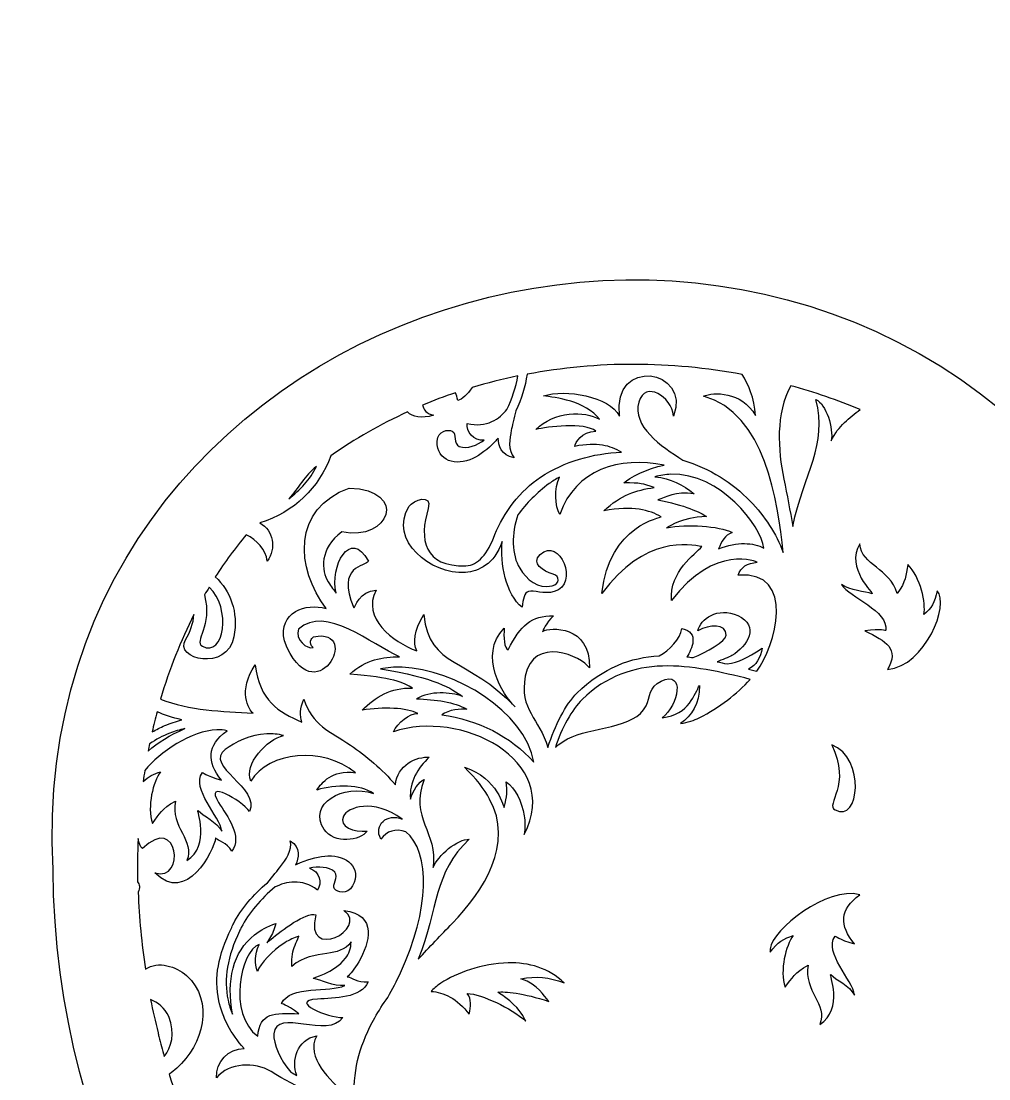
# Model space of a CAD drawing. Header units: centimetres. Extents: x -14.6 to 12.7, y -8.9 to 11.1.
# Drawn here: x -14.56 to -9.01, y 5.02 to 11.09 of the extents above; entities that cross this region are included whole.
import ezdxf

# ---------------------------------------------------------------- set-up
doc = ezdxf.new("R2010")
doc.units = ezdxf.units.CM
doc.header["$MEASUREMENT"] = 0
doc.layers.add('Layer 1', color=7, linetype='Continuous')

msp = doc.modelspace()

# ---------------------------------------------------------------- linework, layer by layer
at = {"layer": 'Layer 1', "color": 21}
for points, knots in [([(-14.37776, 6.22254), (-14.35201, 3.01449), (-11.1389, 0.79067), (-8.13463, -1.21098), (-8.13463, -1.21098), (-4.94966, 0.92796), (-2.19206, 2.846), (-1.93655, 6.20244), (-1.93655, 6.20244), (-1.68357, 9.52563), (-6.47175, 11.09048), (-8.15275, 7.93656), (-8.15275, 7.93656), (-9.94225, 10.94247), (-14.56073, 9.59876), (-14.37776, 6.22254)], [0, 0, 0, 0, 0.2, 0.2, 0.2, 0.2, 0.4, 0.4, 0.4, 0.4, 0.6, 0.6, 0.6, 0.6, 1, 1, 1, 1]), ([(-11.04191, 9.12137), (-10.83458, 9.12085), (-10.62679, 9.10112), (-10.42216, 9.06289), (-10.42216, 9.06289), (-10.3889, 9.0098), (-10.35307, 8.92806), (-10.34615, 8.82762), (-10.34615, 8.82762), (-10.42814, 8.96958), (-10.58783, 8.9622), (-10.64433, 8.93914), (-10.64433, 8.93914), (-10.29124, 8.84379), (-10.21779, 8.33179), (-10.18683, 8.04156), (-10.18683, 8.04156), (-10.22832, 8.14984), (-10.29298, 8.25046), (-10.37685, 8.33667), (-10.37685, 8.33667), (-10.47825, 8.44099), (-10.60842, 8.52434), (-10.76273, 8.57195), (-10.76273, 8.57195), (-10.88986, 8.65102), (-11.05559, 8.76697), (-11.0156, 8.90514), (-11.0156, 8.90514), (-10.97973, 9.02912), (-10.82888, 8.93961), (-10.81681, 8.8249), (-10.81681, 8.8249), (-10.71456, 9.09519), (-11.17154, 9.16722), (-11.12669, 8.8249), (-11.12669, 8.8249), (-11.18525, 8.93692), (-11.43674, 8.9811), (-11.56373, 8.9405), (-11.56373, 8.9405), (-11.49535, 8.93179), (-11.32195, 8.911), (-11.2407, 8.80586), (-11.2407, 8.80586), (-11.32826, 8.85634), (-11.5, 8.85235), (-11.60758, 8.74738), (-11.60758, 8.74738), (-11.54201, 8.76357), (-11.32694, 8.79039), (-11.26263, 8.73786), (-11.26263, 8.73786), (-11.34686, 8.73547), (-11.37959, 8.67071), (-11.38394, 8.65082), (-11.38394, 8.65082), (-11.25083, 8.67506), (-11.18169, 8.65538), (-11.115, 8.61683), (-11.115, 8.61683), (-11.27978, 8.61078), (-11.44117, 8.56572), (-11.57981, 8.47403), (-11.57981, 8.47403), (-11.69445, 8.39822), (-11.79538, 8.26808), (-11.84145, 8.14492), (-11.84145, 8.14492), (-11.88275, 8.03455), (-11.93947, 7.96736), (-12.00808, 7.9654), (-12.00808, 7.9654), (-12.25037, 7.95831), (-12.27773, 8.11722), (-12.22441, 8.29451), (-12.22441, 8.29451), (-12.1977, 8.38347), (-12.31205, 8.34148), (-12.33404, 8.30675), (-12.33404, 8.30675), (-12.45584, 8.11418), (-12.20891, 7.91148), (-12.01101, 7.92732), (-12.01101, 7.92732), (-11.93785, 7.9332), (-11.84543, 7.97195), (-11.80052, 8.10412), (-11.80052, 8.10412), (-11.81203, 7.97987), (-11.77869, 7.80087), (-11.68505, 7.72741), (-11.68505, 7.72741), (-11.68145, 7.77428), (-11.67321, 7.81104), (-11.64851, 7.81853), (-11.64851, 7.81853), (-11.62054, 7.82688), (-11.56117, 7.80033), (-11.50088, 7.81717), (-11.50088, 7.81717), (-11.35452, 7.85812), (-11.46968, 8.13825), (-11.58273, 8.02932), (-11.58273, 8.02932), (-11.63657, 7.97749), (-11.56502, 7.93552), (-11.50819, 7.9178), (-11.50819, 7.9178), (-11.4667, 7.90488), (-11.4694, 7.86109), (-11.51257, 7.85117), (-11.51257, 7.85117), (-11.59794, 7.83163), (-11.65813, 7.88487), (-11.69967, 7.9518), (-11.69967, 7.9518), (-11.74541, 8.02539), (-11.74877, 8.15374), (-11.7099, 8.25779), (-11.7099, 8.25779), (-11.66177, 8.3249), (-11.60186, 8.38369), (-11.53011, 8.43731), (-11.53011, 8.43731), (-11.51206, 8.4508), (-11.49316, 8.46293), (-11.47165, 8.47403), (-11.47165, 8.47403), (-11.50163, 8.40932), (-11.49777, 8.30765), (-11.46872, 8.26051), (-11.46872, 8.26051), (-11.38046, 8.51836), (-11.12815, 8.59455), (-10.87089, 8.54203), (-10.87089, 8.54203), (-10.96659, 8.52632), (-11.072, 8.4695), (-11.10184, 8.44139), (-11.10184, 8.44139), (-11.0031, 8.44061), (-10.9961, 8.43769), (-10.9279, 8.41419), (-10.9279, 8.41419), (-11.03127, 8.39987), (-11.12001, 8.37252), (-11.21585, 8.28091), (-11.21585, 8.28091), (-11.05097, 8.31386), (-10.95359, 8.28412), (-10.88843, 8.24692), (-10.88843, 8.24692), (-10.88048, 8.24239), (-11.18568, 8.20366), (-11.22754, 7.80629), (-11.22754, 7.80629), (-10.98544, 8.14112), (-10.72276, 8.08862), (-10.65457, 8.07556), (-10.65457, 8.07556), (-10.69124, 8.03056), (-10.84011, 7.93769), (-10.82851, 7.76549), (-10.82851, 7.76549), (-10.5821, 8.09445), (-10.33105, 7.98619), (-10.33592, 7.9858), (-10.33592, 7.9858), (-10.392, 7.98115), (-10.43207, 7.95827), (-10.44554, 7.911), (-10.44554, 7.911), (-10.10686, 7.93881), (-10.23589, 7.49674), (-10.33884, 7.36022), (-10.33884, 7.36022), (-10.33884, 7.36022), (-10.34907, 7.36294), (-10.34907, 7.36294), (-10.34907, 7.36294), (-10.34907, 7.36294), (-10.38562, 7.37246), (-10.38562, 7.37246), (-10.38562, 7.37246), (-10.34282, 7.39304), (-10.31816, 7.43961), (-10.30815, 7.49214), (-10.30815, 7.49214), (-10.40071, 7.43513), (-10.43717, 7.41152), (-10.50986, 7.40238), (-10.50986, 7.40238), (-10.52904, 7.40686), (-10.54783, 7.41061), (-10.56686, 7.41462), (-10.56686, 7.41462), (-10.54067, 7.42615), (-10.49668, 7.44105), (-10.48209, 7.44998), (-10.48209, 7.44998), (-10.3899, 7.50616), (-10.32195, 7.62141), (-10.44847, 7.67981), (-10.44847, 7.67981), (-10.56232, 7.73234), (-10.66536, 7.65923), (-10.67649, 7.59277), (-10.67649, 7.59277), (-10.61227, 7.62911), (-10.51368, 7.63556), (-10.51424, 7.56693), (-10.51424, 7.56693), (-10.51448, 7.53238), (-10.63345, 7.46856), (-10.70426, 7.4391), (-10.70426, 7.4391), (-10.71614, 7.44058), (-10.72892, 7.44196), (-10.7408, 7.44318), (-10.7408, 7.44318), (-10.71218, 7.48348), (-10.66521, 7.58726), (-10.76858, 7.60501), (-10.76858, 7.60501), (-10.77714, 7.54748), (-10.84043, 7.47934), (-10.89867, 7.44862), (-10.89867, 7.44862), (-11.06158, 7.43987), (-11.21901, 7.38302), (-11.37079, 7.2351), (-11.37079, 7.2351), (-11.43571, 7.17174), (-11.49794, 7.04792), (-11.53742, 6.92367), (-11.53742, 6.92367), (-11.58602, 7.08965), (-11.70484, 7.13783), (-11.66751, 7.33166), (-11.66751, 7.33166), (-11.62177, 7.56901), (-11.34168, 7.44558), (-11.29917, 7.37926), (-11.29917, 7.37926), (-11.29285, 7.62605), (-11.52649, 7.61459), (-11.56812, 7.58869), (-11.56812, 7.58869), (-11.56816, 7.58869), (-11.549, 7.63898), (-11.50526, 7.67845), (-11.50526, 7.67845), (-11.63118, 7.67954), (-11.69612, 7.62476), (-11.76544, 7.48398), (-11.76544, 7.48398), (-11.79042, 7.48698), (-11.79164, 7.5593), (-11.78883, 7.60773), (-11.78883, 7.60773), (-11.9401, 7.44871), (-11.79665, 7.22529), (-11.72598, 7.15622), (-11.72598, 7.15622), (-11.99493, 7.44449), (-12.21672, 7.37453), (-12.25072, 7.68525), (-12.25072, 7.68525), (-12.30629, 7.59003), (-12.31292, 7.52496), (-12.29019, 7.47718), (-12.29019, 7.47718), (-12.42925, 7.53001), (-12.60689, 7.66418), (-12.52406, 7.82533), (-12.52406, 7.82533), (-12.61583, 7.8238), (-12.64739, 7.72377), (-12.65122, 7.72469), (-12.65122, 7.72469), (-12.75745, 7.96974), (-12.58138, 7.96018), (-12.56791, 7.9926), (-12.56791, 7.9926), (-12.67192, 8.18488), (-12.79071, 7.96149), (-12.75354, 7.80901), (-12.75354, 7.80901), (-12.76664, 7.82585), (-12.77855, 7.84199), (-12.79885, 7.87428), (-12.79885, 7.87428), (-12.83758, 7.9356), (-12.85019, 8.06557), (-12.71992, 8.15988), (-12.71992, 8.15988), (-12.44547, 8.1024), (-12.33612, 8.40026), (-12.67753, 8.41147), (-12.67753, 8.41147), (-13.00497, 8.29594), (-12.98589, 7.94871), (-12.81055, 7.72061), (-12.81055, 7.72061), (-12.92631, 7.75303), (-13.08576, 7.70149), (-13.05026, 7.53429), (-13.05026, 7.53429), (-12.87658, 7.09289), (-12.59512, 7.615), (-12.88217, 7.55877), (-12.88217, 7.55877), (-12.89428, 7.55046), (-12.91475, 7.52025), (-12.88509, 7.49758), (-12.88509, 7.49758), (-12.91942, 7.48326), (-12.99222, 7.54372), (-12.96841, 7.60229), (-12.96841, 7.60229), (-12.81658, 7.7444), (-12.54605, 7.51283), (-12.38958, 7.44318), (-12.38958, 7.44318), (-12.48491, 7.44422), (-12.58195, 7.42732), (-12.67461, 7.3439), (-12.67461, 7.3439), (-12.43162, 7.32536), (-12.3641, 7.29556), (-12.31504, 7.26366), (-12.31504, 7.26366), (-12.43908, 7.26788), (-12.52882, 7.21178), (-12.60445, 7.13718), (-12.60445, 7.13718), (-12.48218, 7.15616), (-12.34842, 7.15174), (-12.28434, 7.11815), (-12.28434, 7.11815), (-12.33116, 7.11915), (-12.40165, 7.06655), (-12.42466, 7.01207), (-12.42466, 7.01207), (-12.04589, 7.14524), (-11.45062, 6.85552), (-11.67336, 6.4232), (-11.67336, 6.4232), (-11.66863, 6.46154), (-11.66723, 6.49905), (-11.67336, 6.53064), (-11.67336, 6.53064), (-11.69001, 6.61655), (-11.72316, 6.68679), (-11.77714, 6.72648), (-11.77714, 6.72648), (-11.77007, 6.67068), (-11.77115, 6.64561), (-11.78883, 6.57824), (-11.78883, 6.57824), (-11.79075, 6.57363), (-11.82429, 6.74881), (-12.01685, 6.80943), (-12.01685, 6.80943), (-11.94931, 6.7472), (-11.90395, 6.68477), (-11.87215, 6.6272), (-11.87215, 6.6272), (-11.73159, 6.37257), (-11.90683, 6.09927), (-12.08555, 5.91458), (-12.08555, 5.91458), (-12.15132, 5.84656), (-12.21851, 5.77793), (-12.28142, 5.70786), (-12.28142, 5.70786), (-12.16635, 6.00257), (-12.19432, 6.20461), (-11.98908, 6.396), (-11.98908, 6.396), (-12.05452, 6.4011), (-12.16979, 6.30197), (-12.19664, 6.23417), (-12.19664, 6.23417), (-12.16825, 6.43701), (-12.33307, 6.51704), (-12.2478, 6.74008), (-12.2478, 6.74008), (-12.27633, 6.72528), (-12.31429, 6.67624), (-12.32673, 6.6272), (-12.32673, 6.6272), (-12.33463, 6.72194), (-12.28503, 6.80732), (-12.21857, 6.86655), (-12.21857, 6.86655), (-12.2891, 6.87408), (-12.40474, 6.82077), (-12.41297, 6.7088), (-12.41297, 6.7088), (-12.48935, 6.79897), (-12.57869, 6.87407), (-12.67023, 6.93591), (-12.67023, 6.93591), (-12.78987, 7.01694), (-12.88922, 7.04969), (-12.93917, 7.19974), (-12.93917, 7.19974), (-12.96322, 7.14608), (-12.96026, 7.10318), (-12.94941, 7.06919), (-12.94941, 7.06919), (-13.08444, 7.12541), (-13.19285, 7.19127), (-13.21689, 7.39694), (-13.21689, 7.39694), (-13.31858, 7.2468), (-13.2554, 7.13926), (-13.23005, 7.11951), (-13.23005, 7.11951), (-13.40569, 7.1296), (-13.59614, 7.13555), (-13.76064, 7.19974), (-13.76064, 7.19974), (-13.7098, 7.37382), (-13.64549, 7.53559), (-13.56916, 7.68525), (-13.56916, 7.68525), (-13.57332, 7.63677), (-13.58928, 7.58653), (-13.6174, 7.54109), (-13.6174, 7.54109), (-13.68583, 7.43043), (-13.37742, 7.35376), (-13.33968, 7.55877), (-13.33968, 7.55877), (-13.31372, 7.70012), (-13.3598, 7.82324), (-13.44638, 7.90148), (-13.44638, 7.90148), (-13.39165, 7.98713), (-13.33238, 8.06718), (-13.26951, 8.14356), (-13.26951, 8.14356), (-13.20745, 8.11253), (-13.15783, 8.05957), (-13.1482, 7.99124), (-13.1482, 7.99124), (-13.09581, 8.06779), (-13.11294, 8.16695), (-13.19058, 8.21156), (-13.19058, 8.21156), (-12.99195, 8.27374), (-12.85226, 8.4127), (-12.78277, 8.59643), (-12.78277, 8.59643), (-12.64479, 8.69434), (-12.49774, 8.77782), (-12.34427, 8.84802), (-12.34427, 8.84802), (-12.31186, 8.81978), (-12.2642, 8.80861), (-12.19372, 8.82898), (-12.19372, 8.82898), (-12.23408, 8.83742), (-12.25231, 8.86082), (-12.25657, 8.88746), (-12.25657, 8.88746), (-12.19483, 8.91318), (-12.13158, 8.93672), (-12.06801, 8.95818), (-12.06801, 8.95818), (-12.06296, 8.94569), (-12.05865, 8.93124), (-12.05486, 8.91466), (-12.05486, 8.91466), (-12.02969, 8.91844), (-12.00083, 8.94884), (-11.973, 8.9881), (-11.973, 8.9881), (-11.88656, 9.01408), (-11.79863, 9.03645), (-11.7099, 9.05473), (-11.7099, 9.05473), (-11.72131, 8.99054), (-11.74291, 8.92346), (-11.77275, 8.86162), (-11.77275, 8.86162), (-11.81405, 8.81166), (-11.88889, 8.75341), (-12.00077, 8.78274), (-12.00077, 8.78274), (-12.00924, 8.73565), (-11.96295, 8.68005), (-11.90284, 8.68618), (-11.90284, 8.68618), (-11.94148, 8.65846), (-12.001, 8.63211), (-12.04609, 8.65082), (-12.04609, 8.65082), (-12.08351, 8.66623), (-12.05834, 8.72285), (-12.08701, 8.73786), (-12.08701, 8.73786), (-12.10867, 8.74913), (-12.17148, 8.74306), (-12.17325, 8.68074), (-12.17325, 8.68074), (-12.17639, 8.56477), (-12.06413, 8.53547), (-11.96862, 8.58147), (-11.96862, 8.58147), (-11.92652, 8.60166), (-11.88247, 8.63419), (-11.84145, 8.67666), (-11.84145, 8.67666), (-11.83495, 8.6835), (-11.82876, 8.69116), (-11.82245, 8.69842), (-11.82245, 8.69842), (-11.8224, 8.65678), (-11.80685, 8.59673), (-11.73183, 8.58555), (-11.73183, 8.58555), (-11.76943, 8.6288), (-11.75656, 8.6983), (-11.7479, 8.7433), (-11.7479, 8.7433), (-11.74411, 8.76302), (-11.73109, 8.81456), (-11.72159, 8.85482), (-11.72159, 8.85482), (-11.68997, 8.92201), (-11.66757, 8.99432), (-11.65728, 9.06425), (-11.65728, 9.06425), (-11.45543, 9.10231), (-11.24924, 9.12189), (-11.04191, 9.12137)], [0, 0, 0, 0, 0.0073529, 0.0073529, 0.0073529, 0.0073529, 0.0147059, 0.0147059, 0.0147059, 0.0147059, 0.0220588, 0.0220588, 0.0220588, 0.0220588, 0.0294118, 0.0294118, 0.0294118, 0.0294118, 0.0367647, 0.0367647, 0.0367647, 0.0367647, 0.0441176, 0.0441176, 0.0441176, 0.0441176, 0.0514706, 0.0514706, 0.0514706, 0.0514706, 0.0588235, 0.0588235, 0.0588235, 0.0588235, 0.0661765, 0.0661765, 0.0661765, 0.0661765, 0.0735294, 0.0735294, 0.0735294, 0.0735294, 0.0808824, 0.0808824, 0.0808824, 0.0808824, 0.0882353, 0.0882353, 0.0882353, 0.0882353, 0.0955882, 0.0955882, 0.0955882, 0.0955882, 0.1029412, 0.1029412, 0.1029412, 0.1029412, 0.1102941, 0.1102941, 0.1102941, 0.1102941, 0.1176471, 0.1176471, 0.1176471, 0.1176471, 0.125, 0.125, 0.125, 0.125, 0.1323529, 0.1323529, 0.1323529, 0.1323529, 0.1397059, 0.1397059, 0.1397059, 0.1397059, 0.1470588, 0.1470588, 0.1470588, 0.1470588, 0.1544118, 0.1544118, 0.1544118, 0.1544118, 0.1617647, 0.1617647, 0.1617647, 0.1617647, 0.1691176, 0.1691176, 0.1691176, 0.1691176, 0.1764706, 0.1764706, 0.1764706, 0.1764706, 0.1838235, 0.1838235, 0.1838235, 0.1838235, 0.1911765, 0.1911765, 0.1911765, 0.1911765, 0.1985294, 0.1985294, 0.1985294, 0.1985294, 0.2058824, 0.2058824, 0.2058824, 0.2058824, 0.2132353, 0.2132353, 0.2132353, 0.2132353, 0.2205882, 0.2205882, 0.2205882, 0.2205882, 0.2279412, 0.2279412, 0.2279412, 0.2279412, 0.2352941, 0.2352941, 0.2352941, 0.2352941, 0.2426471, 0.2426471, 0.2426471, 0.2426471, 0.25, 0.25, 0.25, 0.25, 0.2573529, 0.2573529, 0.2573529, 0.2573529, 0.2647059, 0.2647059, 0.2647059, 0.2647059, 0.2720588, 0.2720588, 0.2720588, 0.2720588, 0.2794118, 0.2794118, 0.2794118, 0.2794118, 0.2867647, 0.2867647, 0.2867647, 0.2867647, 0.2941176, 0.2941176, 0.2941176, 0.2941176, 0.3014706, 0.3014706, 0.3014706, 0.3014706, 0.3088235, 0.3088235, 0.3088235, 0.3088235, 0.3161765, 0.3161765, 0.3161765, 0.3161765, 0.3235294, 0.3235294, 0.3235294, 0.3235294, 0.3308824, 0.3308824, 0.3308824, 0.3308824, 0.3382353, 0.3382353, 0.3382353, 0.3382353, 0.3455882, 0.3455882, 0.3455882, 0.3455882, 0.3529412, 0.3529412, 0.3529412, 0.3529412, 0.3602941, 0.3602941, 0.3602941, 0.3602941, 0.3676471, 0.3676471, 0.3676471, 0.3676471, 0.375, 0.375, 0.375, 0.375, 0.3823529, 0.3823529, 0.3823529, 0.3823529, 0.3897059, 0.3897059, 0.3897059, 0.3897059, 0.3970588, 0.3970588, 0.3970588, 0.3970588, 0.4044118, 0.4044118, 0.4044118, 0.4044118, 0.4117647, 0.4117647, 0.4117647, 0.4117647, 0.4191176, 0.4191176, 0.4191176, 0.4191176, 0.4264706, 0.4264706, 0.4264706, 0.4264706, 0.4338235, 0.4338235, 0.4338235, 0.4338235, 0.4411765, 0.4411765, 0.4411765, 0.4411765, 0.4485294, 0.4485294, 0.4485294, 0.4485294, 0.4558824, 0.4558824, 0.4558824, 0.4558824, 0.4632353, 0.4632353, 0.4632353, 0.4632353, 0.4705882, 0.4705882, 0.4705882, 0.4705882, 0.4779412, 0.4779412, 0.4779412, 0.4779412, 0.4852941, 0.4852941, 0.4852941, 0.4852941, 0.4926471, 0.4926471, 0.4926471, 0.4926471, 0.5, 0.5, 0.5, 0.5, 0.5073529, 0.5073529, 0.5073529, 0.5073529, 0.5147059, 0.5147059, 0.5147059, 0.5147059, 0.5220588, 0.5220588, 0.5220588, 0.5220588, 0.5294118, 0.5294118, 0.5294118, 0.5294118, 0.5367647, 0.5367647, 0.5367647, 0.5367647, 0.5441176, 0.5441176, 0.5441176, 0.5441176, 0.5514706, 0.5514706, 0.5514706, 0.5514706, 0.5588235, 0.5588235, 0.5588235, 0.5588235, 0.5661765, 0.5661765, 0.5661765, 0.5661765, 0.5735294, 0.5735294, 0.5735294, 0.5735294, 0.5808824, 0.5808824, 0.5808824, 0.5808824, 0.5882353, 0.5882353, 0.5882353, 0.5882353, 0.5955882, 0.5955882, 0.5955882, 0.5955882, 0.6029412, 0.6029412, 0.6029412, 0.6029412, 0.6102941, 0.6102941, 0.6102941, 0.6102941, 0.6176471, 0.6176471, 0.6176471, 0.6176471, 0.625, 0.625, 0.625, 0.625, 0.6323529, 0.6323529, 0.6323529, 0.6323529, 0.6397059, 0.6397059, 0.6397059, 0.6397059, 0.6470588, 0.6470588, 0.6470588, 0.6470588, 0.6544118, 0.6544118, 0.6544118, 0.6544118, 0.6617647, 0.6617647, 0.6617647, 0.6617647, 0.6691176, 0.6691176, 0.6691176, 0.6691176, 0.6764706, 0.6764706, 0.6764706, 0.6764706, 0.6838235, 0.6838235, 0.6838235, 0.6838235, 0.6911765, 0.6911765, 0.6911765, 0.6911765, 0.6985294, 0.6985294, 0.6985294, 0.6985294, 0.7058824, 0.7058824, 0.7058824, 0.7058824, 0.7132353, 0.7132353, 0.7132353, 0.7132353, 0.7205882, 0.7205882, 0.7205882, 0.7205882, 0.7279412, 0.7279412, 0.7279412, 0.7279412, 0.7352941, 0.7352941, 0.7352941, 0.7352941, 0.7426471, 0.7426471, 0.7426471, 0.7426471, 0.75, 0.75, 0.75, 0.75, 0.7573529, 0.7573529, 0.7573529, 0.7573529, 0.7647059, 0.7647059, 0.7647059, 0.7647059, 0.7720588, 0.7720588, 0.7720588, 0.7720588, 0.7794118, 0.7794118, 0.7794118, 0.7794118, 0.7867647, 0.7867647, 0.7867647, 0.7867647, 0.7941176, 0.7941176, 0.7941176, 0.7941176, 0.8014706, 0.8014706, 0.8014706, 0.8014706, 0.8088235, 0.8088235, 0.8088235, 0.8088235, 0.8161765, 0.8161765, 0.8161765, 0.8161765, 0.8235294, 0.8235294, 0.8235294, 0.8235294, 0.8308824, 0.8308824, 0.8308824, 0.8308824, 0.8382353, 0.8382353, 0.8382353, 0.8382353, 0.8455882, 0.8455882, 0.8455882, 0.8455882, 0.8529412, 0.8529412, 0.8529412, 0.8529412, 0.8602941, 0.8602941, 0.8602941, 0.8602941, 0.8676471, 0.8676471, 0.8676471, 0.8676471, 0.875, 0.875, 0.875, 0.875, 0.8823529, 0.8823529, 0.8823529, 0.8823529, 0.8897059, 0.8897059, 0.8897059, 0.8897059, 0.8970588, 0.8970588, 0.8970588, 0.8970588, 0.9044118, 0.9044118, 0.9044118, 0.9044118, 0.9117647, 0.9117647, 0.9117647, 0.9117647, 0.9191176, 0.9191176, 0.9191176, 0.9191176, 0.9264706, 0.9264706, 0.9264706, 0.9264706, 0.9338235, 0.9338235, 0.9338235, 0.9338235, 0.9411765, 0.9411765, 0.9411765, 0.9411765, 0.9485294, 0.9485294, 0.9485294, 0.9485294, 0.9558824, 0.9558824, 0.9558824, 0.9558824, 0.9632353, 0.9632353, 0.9632353, 0.9632353, 0.9705882, 0.9705882, 0.9705882, 0.9705882, 0.9779412, 0.9779412, 0.9779412, 0.9779412, 0.9852941, 0.9852941, 0.9852941, 0.9852941, 1, 1, 1, 1]), ([(-10.14444, 8.99897), (-10.00898, 8.96172), (-9.87482, 8.91549), (-9.7454, 8.86162), (-9.7454, 8.86162), (-9.80611, 8.81475), (-9.87008, 8.77088), (-9.91203, 8.6821), (-9.91203, 8.6821), (-9.89739, 8.75308), (-9.94089, 8.89303), (-9.99973, 8.9201), (-9.99973, 8.9201), (-9.93032, 8.6575), (-10.06754, 8.4987), (-10.13275, 8.19116), (-10.13275, 8.19116), (-10.14767, 8.28133), (-10.16538, 8.37201), (-10.1839, 8.46179), (-10.1839, 8.46179), (-10.21912, 8.63212), (-10.2305, 8.83869), (-10.14444, 8.99897)], [0, 0, 0, 0, 0.1428571, 0.1428571, 0.1428571, 0.1428571, 0.2857143, 0.2857143, 0.2857143, 0.2857143, 0.4285714, 0.4285714, 0.4285714, 0.4285714, 0.5714286, 0.5714286, 0.5714286, 0.5714286, 0.7142857, 0.7142857, 0.7142857, 0.7142857, 1, 1, 1, 1]), ([(-12.86609, 8.53523), (-12.90179, 8.45973), (-12.95945, 8.40096), (-13.02541, 8.34891), (-13.02541, 8.34891), (-12.96929, 8.41206), (-12.93257, 8.48222), (-12.86609, 8.53523)], [0, 0, 0, 0, 0.3333333, 0.3333333, 0.3333333, 0.3333333, 1, 1, 1, 1]), ([(-10.83289, 8.49035), (-10.54823, 8.49962), (-10.31529, 8.19648), (-10.29791, 8.0674), (-10.29791, 8.0674), (-10.36008, 8.09869), (-10.44911, 8.10604), (-10.55809, 8.06196), (-10.55809, 8.06196), (-10.54013, 8.10792), (-10.52333, 8.1381), (-10.48063, 8.15716), (-10.48063, 8.15716), (-10.55785, 8.1945), (-10.73752, 8.20615), (-10.85628, 8.183), (-10.85628, 8.183), (-10.82583, 8.20006), (-10.77952, 8.23914), (-10.62826, 8.24828), (-10.62826, 8.24828), (-10.65894, 8.2716), (-10.7557, 8.31505), (-10.90744, 8.34347), (-10.90744, 8.34347), (-10.86043, 8.35879), (-10.80735, 8.39492), (-10.69842, 8.37747), (-10.69842, 8.37747), (-10.76399, 8.43109), (-10.8324, 8.46691), (-10.92352, 8.47675), (-10.92352, 8.47675), (-10.89316, 8.48492), (-10.86234, 8.48939), (-10.83289, 8.49035)], [0, 0, 0, 0, 0.1, 0.1, 0.1, 0.1, 0.2, 0.2, 0.2, 0.2, 0.3, 0.3, 0.3, 0.3, 0.4, 0.4, 0.4, 0.4, 0.5, 0.5, 0.5, 0.5, 0.6, 0.6, 0.6, 0.6, 0.7, 0.7, 0.7, 0.7, 0.8, 0.8, 0.8, 0.8, 1, 1, 1, 1]), ([(-9.74686, 8.09052), (-9.73928, 7.96553), (-9.5742, 7.95351), (-9.53346, 7.80629), (-9.53346, 7.80629), (-9.48041, 7.87761), (-9.486, 7.9065), (-9.47206, 7.97356), (-9.47206, 7.97356), (-9.3991, 7.89749), (-9.36726, 7.75257), (-9.37998, 7.68525), (-9.37998, 7.68525), (-9.33957, 7.72063), (-9.31496, 7.75476), (-9.30397, 7.82261), (-9.30397, 7.82261), (-9.23199, 7.74249), (-9.36916, 7.3932), (-9.589, 7.36974), (-9.589, 7.36974), (-9.52029, 7.49177), (-9.59547, 7.5308), (-9.71909, 7.59277), (-9.71909, 7.59277), (-9.62208, 7.60683), (-9.60003, 7.59044), (-9.59923, 7.59549), (-9.59923, 7.59549), (-9.58206, 7.70629), (-9.80529, 7.78516), (-9.85356, 7.85797), (-9.85356, 7.85797), (-9.80239, 7.82115), (-9.71777, 7.81942), (-9.6767, 7.80493), (-9.6767, 7.80493), (-9.66253, 7.79988), (-9.83466, 7.95592), (-9.74686, 8.09052)], [0, 0, 0, 0, 0.0909091, 0.0909091, 0.0909091, 0.0909091, 0.1818182, 0.1818182, 0.1818182, 0.1818182, 0.2727273, 0.2727273, 0.2727273, 0.2727273, 0.3636364, 0.3636364, 0.3636364, 0.3636364, 0.4545455, 0.4545455, 0.4545455, 0.4545455, 0.5454545, 0.5454545, 0.5454545, 0.5454545, 0.6363636, 0.6363636, 0.6363636, 0.6363636, 0.7272727, 0.7272727, 0.7272727, 0.7272727, 0.8181818, 0.8181818, 0.8181818, 0.8181818, 1, 1, 1, 1]), ([(-13.48146, 7.84301), (-13.35236, 7.72411), (-13.3958, 7.43596), (-13.52092, 7.50437), (-13.52092, 7.50437), (-13.57219, 7.53236), (-13.4604, 7.61974), (-13.50923, 7.79813), (-13.50923, 7.79813), (-13.50048, 7.81336), (-13.49049, 7.82799), (-13.48146, 7.84301)], [0, 0, 0, 0, 0.25, 0.25, 0.25, 0.25, 0.5, 0.5, 0.5, 0.5, 1, 1, 1, 1]), ([(-12.37497, 7.38334), (-12.06863, 7.37019), (-11.67384, 7.13299), (-11.61781, 6.83799), (-11.61781, 6.83799), (-11.75453, 6.98953), (-11.93646, 7.08118), (-12.14694, 7.10999), (-12.14694, 7.10999), (-12.10592, 7.13936), (-12.03802, 7.14672), (-12.00224, 7.14263), (-12.00224, 7.14263), (-12.07614, 7.18445), (-12.18309, 7.1985), (-12.29165, 7.20246), (-12.29165, 7.20246), (-12.21265, 7.24872), (-12.09902, 7.2413), (-12.02708, 7.21606), (-12.02708, 7.21606), (-12.09051, 7.26045), (-12.18526, 7.32508), (-12.49921, 7.37382), (-12.49921, 7.37382), (-12.46025, 7.38155), (-12.41873, 7.38522), (-12.37497, 7.38334)], [0, 0, 0, 0, 0.125, 0.125, 0.125, 0.125, 0.25, 0.25, 0.25, 0.25, 0.375, 0.375, 0.375, 0.375, 0.5, 0.5, 0.5, 0.5, 0.625, 0.625, 0.625, 0.625, 0.75, 0.75, 0.75, 0.75, 1, 1, 1, 1]), ([(-10.87966, 7.39014), (-10.71585, 7.39544), (-10.54521, 7.3563), (-10.37685, 7.31398), (-10.37685, 7.31398), (-10.45313, 7.2282), (-10.5529, 7.15385), (-10.66918, 7.09367), (-10.66918, 7.09367), (-10.69767, 7.07887), (-10.73478, 7.06824), (-10.77735, 7.05967), (-10.77735, 7.05967), (-10.71097, 7.10449), (-10.66781, 7.17348), (-10.66772, 7.27862), (-10.66772, 7.27862), (-10.69438, 7.23841), (-10.72457, 7.11046), (-10.88113, 7.09367), (-10.88113, 7.09367), (-10.78809, 7.16451), (-10.7475, 7.36907), (-10.88843, 7.3031), (-10.88843, 7.3031), (-10.95813, 7.27046), (-10.9504, 7.21358), (-10.97467, 7.16166), (-10.97467, 7.16166), (-11.0359, 7.03111), (-11.29409, 7.04191), (-11.42487, 6.97263), (-11.42487, 6.97263), (-11.4506, 6.95896), (-11.47379, 6.94291), (-11.49357, 6.92367), (-11.49357, 6.92367), (-11.46326, 7.02968), (-11.39689, 7.14438), (-11.34156, 7.19838), (-11.34156, 7.19838), (-11.20112, 7.33527), (-11.04348, 7.38484), (-10.87966, 7.39014)], [0, 0, 0, 0, 0.0833333, 0.0833333, 0.0833333, 0.0833333, 0.1666667, 0.1666667, 0.1666667, 0.1666667, 0.25, 0.25, 0.25, 0.25, 0.3333333, 0.3333333, 0.3333333, 0.3333333, 0.4166667, 0.4166667, 0.4166667, 0.4166667, 0.5, 0.5, 0.5, 0.5, 0.5833333, 0.5833333, 0.5833333, 0.5833333, 0.6666667, 0.6666667, 0.6666667, 0.6666667, 0.75, 0.75, 0.75, 0.75, 0.8333333, 0.8333333, 0.8333333, 0.8333333, 1, 1, 1, 1]), ([(-13.7811, 7.12767), (-13.7399, 7.11052), (-13.69339, 7.09457), (-13.63932, 7.08143), (-13.63932, 7.08143), (-13.67155, 7.07194), (-13.70408, 7.06158), (-13.73579, 7.04879), (-13.73579, 7.04879), (-13.76161, 7.0383), (-13.78544, 7.02525), (-13.80888, 7.01207), (-13.80888, 7.01207), (-13.80018, 7.05089), (-13.79111, 7.08993), (-13.7811, 7.12767)], [0, 0, 0, 0, 0.2, 0.2, 0.2, 0.2, 0.4, 0.4, 0.4, 0.4, 0.6, 0.6, 0.6, 0.6, 1, 1, 1, 1]), ([(-13.15112, 7.00119), (-13.11954, 7.00286), (-13.08641, 7.00017), (-13.05465, 6.99167), (-13.05465, 6.99167), (-13.14698, 6.97178), (-13.28632, 6.8272), (-13.24174, 6.7292), (-13.24174, 6.7292), (-13.14225, 6.90053), (-12.82871, 6.93178), (-12.64245, 6.77815), (-12.64245, 6.77815), (-12.78175, 6.79582), (-12.83184, 6.72266), (-12.86463, 6.67888), (-12.86463, 6.67888), (-12.75186, 6.71243), (-12.61608, 6.71227), (-12.53867, 6.65848), (-12.53867, 6.65848), (-12.71141, 6.7201), (-12.92023, 6.59747), (-12.82224, 6.45312), (-12.82224, 6.45312), (-12.76373, 6.36687), (-12.61521, 6.38755), (-12.57522, 6.4436), (-12.57522, 6.4436), (-12.64987, 6.4356), (-12.74254, 6.46727), (-12.71115, 6.52928), (-12.71115, 6.52928), (-12.68636, 6.57833), (-12.54264, 6.6348), (-12.3735, 6.5116), (-12.3735, 6.5116), (-12.4577, 6.54955), (-12.54049, 6.47891), (-12.49628, 6.396), (-12.49628, 6.396), (-12.46261, 6.44488), (-12.41211, 6.45985), (-12.35304, 6.43952), (-12.35304, 6.43952), (-12.21136, 6.32254), (-12.21554, 5.98972), (-12.38374, 5.63035), (-12.38374, 5.63035), (-12.40563, 5.58356), (-12.42932, 5.53617), (-12.45682, 5.48891), (-12.45682, 5.48891), (-12.48367, 5.45061), (-12.50905, 5.4116), (-12.53137, 5.37195), (-12.53137, 5.37195), (-12.60962, 5.23256), (-12.65709, 5.08412), (-12.6483, 4.92044), (-12.6483, 4.92044), (-12.66472, 4.9251), (-12.68026, 4.93049), (-12.69654, 4.9354), (-12.69654, 4.9354), (-12.78396, 5.00673), (-12.93259, 5.14705), (-12.86463, 5.2686), (-12.86463, 5.2686), (-12.97679, 5.24792), (-13.01283, 5.12373), (-12.97864, 5.04148), (-12.97864, 5.04148), (-12.99066, 5.04744), (-13.00203, 5.05421), (-13.01372, 5.06052), (-13.01372, 5.06052), (-13.07331, 5.13085), (-13.11506, 5.22278), (-13.11019, 5.28083), (-13.11019, 5.28083), (-13.09766, 5.43119), (-12.79945, 5.24563), (-12.71554, 5.37331), (-12.71554, 5.37331), (-12.79795, 5.37053), (-13.03335, 5.46881), (-12.86024, 5.47939), (-12.86024, 5.47939), (-12.763, 5.4854), (-12.60885, 5.48358), (-12.56937, 5.57867), (-12.56937, 5.57867), (-12.63424, 5.57262), (-12.66224, 5.60649), (-12.68923, 5.60723), (-12.68923, 5.60723), (-12.67309, 5.61976), (-12.64749, 5.65234), (-12.62345, 5.6929), (-12.62345, 5.6929), (-12.56063, 5.79909), (-12.51412, 5.96412), (-12.70823, 5.98802), (-12.70823, 5.98802), (-12.55935, 5.88205), (-12.93778, 5.68789), (-12.87048, 5.96354), (-12.87048, 5.96354), (-12.92651, 5.97798), (-13.06631, 5.87438), (-13.12627, 5.82346), (-13.12627, 5.82346), (-13.13726, 5.81415), (-13.14649, 5.80631), (-13.15112, 5.8017), (-13.15112, 5.8017), (-13.14527, 5.80997), (-13.13962, 5.81852), (-13.13504, 5.82618), (-13.13504, 5.82618), (-13.11881, 5.85308), (-13.10885, 5.8781), (-13.09996, 5.91322), (-13.09996, 5.91322), (-13.14678, 5.89677), (-13.18755, 5.87449), (-13.22128, 5.84794), (-13.22128, 5.84794), (-13.34542, 5.74994), (-13.38287, 5.58714), (-13.34845, 5.39235), (-13.34845, 5.39235), (-13.35944, 5.41859), (-13.36735, 5.44535), (-13.37329, 5.47259), (-13.37329, 5.47259), (-13.39972, 5.59409), (-13.37623, 5.72674), (-13.30752, 5.8697), (-13.30752, 5.8697), (-13.30434, 5.87631), (-13.3007, 5.88335), (-13.29729, 5.8901), (-13.29729, 5.8901), (-13.25673, 5.97017), (-13.18535, 6.05581), (-13.10288, 6.12265), (-13.10288, 6.12265), (-13.04283, 6.15194), (-12.9486, 6.17521), (-12.86024, 6.10497), (-12.86024, 6.10497), (-12.83124, 6.14453), (-12.84816, 6.2122), (-12.90556, 6.23009), (-12.90556, 6.23009), (-12.85799, 6.24027), (-12.7934, 6.24148), (-12.76085, 6.20697), (-12.76085, 6.20697), (-12.73386, 6.17838), (-12.78163, 6.13658), (-12.76231, 6.11177), (-12.76231, 6.11177), (-12.74781, 6.09315), (-12.68819, 6.07353), (-12.65853, 6.12945), (-12.65853, 6.12945), (-12.60339, 6.23355), (-12.69288, 6.30533), (-12.80031, 6.30081), (-12.80031, 6.30081), (-12.84765, 6.29881), (-12.90172, 6.28536), (-12.95818, 6.26273), (-12.95818, 6.26273), (-12.96716, 6.25916), (-12.97697, 6.25467), (-12.98595, 6.25049), (-12.98595, 6.25049), (-12.96724, 6.28839), (-12.9535, 6.34855), (-13.01664, 6.38785), (-13.01664, 6.38785), (-13.002, 6.33406), (-13.04403, 6.27704), (-13.07219, 6.23961), (-13.07219, 6.23961), (-13.08458, 6.22307), (-13.11998, 6.1799), (-13.14673, 6.14713), (-13.14673, 6.14713), (-13.22882, 6.07916), (-13.29985, 5.99615), (-13.3426, 5.91186), (-13.3426, 5.91186), (-13.34746, 5.90224), (-13.35117, 5.89283), (-13.35575, 5.8833), (-13.35575, 5.8833), (-13.4283, 5.73207), (-13.45515, 5.60399), (-13.42591, 5.46987), (-13.42591, 5.46987), (-13.40454, 5.37174), (-13.35838, 5.2809), (-13.28121, 5.19652), (-13.28121, 5.19652), (-13.37237, 5.19569), (-13.44282, 5.11862), (-13.44053, 5.02788), (-13.44053, 5.02788), (-13.36513, 5.11583), (-13.22192, 5.11965), (-13.12627, 5.0646), (-13.12627, 5.0646), (-12.98052, 4.96638), (-12.81669, 4.91023), (-12.64245, 4.86197), (-12.64245, 4.86197), (-12.62655, 4.74212), (-12.58104, 4.6147), (-12.49628, 4.4771), (-12.49628, 4.4771), (-12.36555, 4.26468), (-12.05873, 4.21616), (-11.91892, 4.03647), (-11.91892, 4.03647), (-11.85657, 3.95639), (-11.8425, 3.90423), (-11.86191, 3.85831), (-11.86191, 3.85831), (-11.87174, 3.84461), (-11.88137, 3.82932), (-11.89115, 3.81343), (-11.89115, 3.81343), (-11.90574, 3.79712), (-11.92385, 3.7807), (-11.94523, 3.76312), (-11.94523, 3.76312), (-11.96282, 3.88009), (-12.04356, 3.96295), (-12.18056, 4.00247), (-12.18056, 4.00247), (-12.35554, 4.10966), (-12.26723, 4.1767), (-12.1981, 4.20102), (-12.1981, 4.20102), (-12.3895, 4.23188), (-12.36745, 4.059), (-12.32965, 4.04055), (-12.32965, 4.04055), (-12.40664, 4.05091), (-12.61518, 4.02238), (-12.61907, 3.81479), (-12.61907, 3.81479), (-12.62033, 3.74765), (-12.56937, 3.63892), (-12.40566, 3.62304), (-12.40566, 3.62304), (-12.53275, 3.70081), (-12.62923, 3.93948), (-12.38081, 3.96711), (-12.38081, 3.96711), (-12.50439, 3.92812), (-12.48502, 3.8248), (-12.45682, 3.79847), (-12.45682, 3.79847), (-12.43166, 3.77502), (-12.37496, 3.76568), (-12.36912, 3.82839), (-12.36912, 3.82839), (-12.36121, 3.91373), (-12.26134, 3.95154), (-12.1981, 3.94127), (-12.1981, 3.94127), (-12.00193, 3.90907), (-12.04022, 3.63273), (-12.03147, 3.49656), (-12.03147, 3.49656), (-12.03002, 3.4738), (-12.02717, 3.4512), (-12.02562, 3.42857), (-12.02562, 3.42857), (-12.05308, 3.44985), (-12.09231, 3.46929), (-12.15279, 3.47616), (-12.15279, 3.47616), (-12.11822, 3.43926), (-12.0445, 3.33437), (-12.03439, 3.18649), (-12.03439, 3.18649), (-12.11634, 3.32845), (-12.27603, 3.32103), (-12.33258, 3.29801), (-12.33258, 3.29801), (-11.97943, 3.20266), (-11.90754, 2.69062), (-11.87653, 2.40043), (-11.87653, 2.40043), (-11.91811, 2.50871), (-11.98118, 2.60938), (-12.06509, 2.69554), (-12.06509, 2.69554), (-12.16649, 2.79986), (-12.29667, 2.8833), (-12.45097, 2.93082), (-12.45097, 2.93082), (-12.57806, 3.00994), (-12.74384, 3.12588), (-12.70384, 3.26401), (-12.70384, 3.26401), (-12.66797, 3.38804), (-12.51858, 3.29717), (-12.50652, 3.18241), (-12.50652, 3.18241), (-12.41456, 3.42542), (-12.77405, 3.50831), (-12.81493, 3.27353), (-12.81493, 3.27353), (-12.88818, 3.37667), (-12.95815, 3.48101), (-13.02541, 3.58632), (-13.02541, 3.58632), (-12.91676, 3.54842), (-12.81189, 3.63604), (-12.79154, 3.7196), (-12.79154, 3.7196), (-12.75197, 3.88244), (-12.86582, 3.99075), (-13.03126, 4.02287), (-13.03126, 4.02287), (-12.9358, 4.05829), (-12.90367, 4.10462), (-12.85732, 4.16159), (-12.85732, 4.16159), (-12.73328, 4.31399), (-12.74546, 4.48652), (-12.82516, 4.61581), (-12.82516, 4.61581), (-13.008, 4.91261), (-13.39006, 4.8656), (-13.51654, 4.56549), (-13.51654, 4.56549), (-13.52094, 4.55505), (-13.52453, 4.54545), (-13.52677, 4.53558), (-13.52677, 4.53558), (-13.59782, 4.70495), (-13.65935, 4.87556), (-13.71094, 5.04828), (-13.71094, 5.04828), (-13.6956, 5.05942), (-13.68187, 5.07093), (-13.66709, 5.08364), (-13.66709, 5.08364), (-13.51615, 5.21411), (-13.4499, 5.46959), (-13.61155, 5.61403), (-13.61155, 5.61403), (-13.67119, 5.66729), (-13.77415, 5.70044), (-13.84688, 5.65075), (-13.84688, 5.65075), (-13.86914, 5.79749), (-13.88351, 5.94477), (-13.88927, 6.09273), (-13.88927, 6.09273), (-13.87612, 6.11758), (-13.88134, 6.13817), (-13.89219, 6.15257), (-13.89219, 6.15257), (-13.89406, 6.23534), (-13.89282, 6.31709), (-13.88927, 6.40008), (-13.88927, 6.40008), (-13.88473, 6.37371), (-13.87714, 6.35302), (-13.86442, 6.34297), (-13.86442, 6.34297), (-13.65688, 6.54942), (-13.61501, 6.14894), (-13.7928, 6.20425), (-13.7928, 6.20425), (-13.6129, 6.01607), (-13.4524, 6.33388), (-13.44492, 6.40417), (-13.44492, 6.40417), (-13.42915, 6.38388), (-13.38247, 6.38145), (-13.35137, 6.32801), (-13.35137, 6.32801), (-13.28897, 6.41182), (-13.37812, 6.52855), (-13.42738, 6.6068), (-13.42738, 6.6068), (-13.51503, 6.74602), (-13.29429, 6.62022), (-13.25051, 6.55512), (-13.25051, 6.55512), (-13.18395, 6.69138), (-13.51608, 6.81734), (-13.38937, 6.91143), (-13.38937, 6.91143), (-13.33398, 6.95256), (-13.24585, 6.99618), (-13.15112, 7.00119)], [0, 0, 0, 0, 0.0097087, 0.0097087, 0.0097087, 0.0097087, 0.0194175, 0.0194175, 0.0194175, 0.0194175, 0.0291262, 0.0291262, 0.0291262, 0.0291262, 0.038835, 0.038835, 0.038835, 0.038835, 0.0485437, 0.0485437, 0.0485437, 0.0485437, 0.0582524, 0.0582524, 0.0582524, 0.0582524, 0.0679612, 0.0679612, 0.0679612, 0.0679612, 0.0776699, 0.0776699, 0.0776699, 0.0776699, 0.0873786, 0.0873786, 0.0873786, 0.0873786, 0.0970874, 0.0970874, 0.0970874, 0.0970874, 0.1067961, 0.1067961, 0.1067961, 0.1067961, 0.1165049, 0.1165049, 0.1165049, 0.1165049, 0.1262136, 0.1262136, 0.1262136, 0.1262136, 0.1359223, 0.1359223, 0.1359223, 0.1359223, 0.1456311, 0.1456311, 0.1456311, 0.1456311, 0.1553398, 0.1553398, 0.1553398, 0.1553398, 0.1650485, 0.1650485, 0.1650485, 0.1650485, 0.1747573, 0.1747573, 0.1747573, 0.1747573, 0.184466, 0.184466, 0.184466, 0.184466, 0.1941748, 0.1941748, 0.1941748, 0.1941748, 0.2038835, 0.2038835, 0.2038835, 0.2038835, 0.2135922, 0.2135922, 0.2135922, 0.2135922, 0.223301, 0.223301, 0.223301, 0.223301, 0.2330097, 0.2330097, 0.2330097, 0.2330097, 0.2427184, 0.2427184, 0.2427184, 0.2427184, 0.2524272, 0.2524272, 0.2524272, 0.2524272, 0.2621359, 0.2621359, 0.2621359, 0.2621359, 0.2718447, 0.2718447, 0.2718447, 0.2718447, 0.2815534, 0.2815534, 0.2815534, 0.2815534, 0.2912621, 0.2912621, 0.2912621, 0.2912621, 0.3009709, 0.3009709, 0.3009709, 0.3009709, 0.3106796, 0.3106796, 0.3106796, 0.3106796, 0.3203883, 0.3203883, 0.3203883, 0.3203883, 0.3300971, 0.3300971, 0.3300971, 0.3300971, 0.3398058, 0.3398058, 0.3398058, 0.3398058, 0.3495146, 0.3495146, 0.3495146, 0.3495146, 0.3592233, 0.3592233, 0.3592233, 0.3592233, 0.368932, 0.368932, 0.368932, 0.368932, 0.3786408, 0.3786408, 0.3786408, 0.3786408, 0.3883495, 0.3883495, 0.3883495, 0.3883495, 0.3980583, 0.3980583, 0.3980583, 0.3980583, 0.407767, 0.407767, 0.407767, 0.407767, 0.4174757, 0.4174757, 0.4174757, 0.4174757, 0.4271845, 0.4271845, 0.4271845, 0.4271845, 0.4368932, 0.4368932, 0.4368932, 0.4368932, 0.4466019, 0.4466019, 0.4466019, 0.4466019, 0.4563107, 0.4563107, 0.4563107, 0.4563107, 0.4660194, 0.4660194, 0.4660194, 0.4660194, 0.4757282, 0.4757282, 0.4757282, 0.4757282, 0.4854369, 0.4854369, 0.4854369, 0.4854369, 0.4951456, 0.4951456, 0.4951456, 0.4951456, 0.5048544, 0.5048544, 0.5048544, 0.5048544, 0.5145631, 0.5145631, 0.5145631, 0.5145631, 0.5242718, 0.5242718, 0.5242718, 0.5242718, 0.5339806, 0.5339806, 0.5339806, 0.5339806, 0.5436893, 0.5436893, 0.5436893, 0.5436893, 0.5533981, 0.5533981, 0.5533981, 0.5533981, 0.5631068, 0.5631068, 0.5631068, 0.5631068, 0.5728155, 0.5728155, 0.5728155, 0.5728155, 0.5825243, 0.5825243, 0.5825243, 0.5825243, 0.592233, 0.592233, 0.592233, 0.592233, 0.6019417, 0.6019417, 0.6019417, 0.6019417, 0.6116505, 0.6116505, 0.6116505, 0.6116505, 0.6213592, 0.6213592, 0.6213592, 0.6213592, 0.631068, 0.631068, 0.631068, 0.631068, 0.6407767, 0.6407767, 0.6407767, 0.6407767, 0.6504854, 0.6504854, 0.6504854, 0.6504854, 0.6601942, 0.6601942, 0.6601942, 0.6601942, 0.6699029, 0.6699029, 0.6699029, 0.6699029, 0.6796117, 0.6796117, 0.6796117, 0.6796117, 0.6893204, 0.6893204, 0.6893204, 0.6893204, 0.6990291, 0.6990291, 0.6990291, 0.6990291, 0.7087379, 0.7087379, 0.7087379, 0.7087379, 0.7184466, 0.7184466, 0.7184466, 0.7184466, 0.7281553, 0.7281553, 0.7281553, 0.7281553, 0.7378641, 0.7378641, 0.7378641, 0.7378641, 0.7475728, 0.7475728, 0.7475728, 0.7475728, 0.7572816, 0.7572816, 0.7572816, 0.7572816, 0.7669903, 0.7669903, 0.7669903, 0.7669903, 0.776699, 0.776699, 0.776699, 0.776699, 0.7864078, 0.7864078, 0.7864078, 0.7864078, 0.7961165, 0.7961165, 0.7961165, 0.7961165, 0.8058252, 0.8058252, 0.8058252, 0.8058252, 0.815534, 0.815534, 0.815534, 0.815534, 0.8252427, 0.8252427, 0.8252427, 0.8252427, 0.8349515, 0.8349515, 0.8349515, 0.8349515, 0.8446602, 0.8446602, 0.8446602, 0.8446602, 0.8543689, 0.8543689, 0.8543689, 0.8543689, 0.8640777, 0.8640777, 0.8640777, 0.8640777, 0.8737864, 0.8737864, 0.8737864, 0.8737864, 0.8834951, 0.8834951, 0.8834951, 0.8834951, 0.8932039, 0.8932039, 0.8932039, 0.8932039, 0.9029126, 0.9029126, 0.9029126, 0.9029126, 0.9126214, 0.9126214, 0.9126214, 0.9126214, 0.9223301, 0.9223301, 0.9223301, 0.9223301, 0.9320388, 0.9320388, 0.9320388, 0.9320388, 0.9417476, 0.9417476, 0.9417476, 0.9417476, 0.9514563, 0.9514563, 0.9514563, 0.9514563, 0.961165, 0.961165, 0.961165, 0.961165, 0.9708738, 0.9708738, 0.9708738, 0.9708738, 0.9805825, 0.9805825, 0.9805825, 0.9805825, 1, 1, 1, 1]), ([(-13.43761, 7.02431), (-13.41729, 7.02483), (-13.39717, 7.02374), (-13.37914, 7.01887), (-13.37914, 7.01887), (-13.49654, 6.93488), (-13.49568, 6.84053), (-13.4113, 6.736), (-13.4113, 6.736), (-13.50569, 6.76115), (-13.51779, 6.78391), (-13.52092, 6.77951), (-13.52092, 6.77951), (-13.58641, 6.68564), (-13.41946, 6.52719), (-13.40837, 6.44224), (-13.40837, 6.44224), (-13.43826, 6.49555), (-13.51504, 6.53132), (-13.54577, 6.56056), (-13.54577, 6.56056), (-13.55639, 6.57066), (-13.46972, 6.36165), (-13.61009, 6.27361), (-13.61009, 6.27361), (-13.56069, 6.39011), (-13.70514, 6.46534), (-13.67586, 6.61496), (-13.67586, 6.61496), (-13.75613, 6.57087), (-13.76462, 6.5427), (-13.80741, 6.48712), (-13.80741, 6.48712), (-13.83945, 6.58465), (-13.80255, 6.72746), (-13.76064, 6.78359), (-13.76064, 6.78359), (-13.79951, 6.77154), (-13.83005, 6.75765), (-13.86003, 6.72784), (-13.86003, 6.72784), (-13.85704, 6.74933), (-13.85454, 6.77047), (-13.85126, 6.79175), (-13.85126, 6.79175), (-13.76786, 6.89575), (-13.57982, 7.02065), (-13.43761, 7.02431)], [0, 0, 0, 0, 0.0769231, 0.0769231, 0.0769231, 0.0769231, 0.1538462, 0.1538462, 0.1538462, 0.1538462, 0.2307692, 0.2307692, 0.2307692, 0.2307692, 0.3076923, 0.3076923, 0.3076923, 0.3076923, 0.3846154, 0.3846154, 0.3846154, 0.3846154, 0.4615385, 0.4615385, 0.4615385, 0.4615385, 0.5384615, 0.5384615, 0.5384615, 0.5384615, 0.6153846, 0.6153846, 0.6153846, 0.6153846, 0.6923077, 0.6923077, 0.6923077, 0.6923077, 0.7692308, 0.7692308, 0.7692308, 0.7692308, 0.8461538, 0.8461538, 0.8461538, 0.8461538, 1, 1, 1, 1]), ([(-13.62178, 7.03111), (-13.70588, 6.99499), (-13.77744, 6.95165), (-13.83226, 6.90191), (-13.83226, 6.90191), (-13.8296, 6.91619), (-13.82639, 6.92993), (-13.82349, 6.94407), (-13.82349, 6.94407), (-13.78687, 6.96922), (-13.74848, 6.98956), (-13.70802, 7.00527), (-13.70802, 7.00527), (-13.68047, 7.01606), (-13.65129, 7.02488), (-13.62178, 7.03111)], [0, 0, 0, 0, 0.2, 0.2, 0.2, 0.2, 0.4, 0.4, 0.4, 0.4, 0.6, 0.6, 0.6, 0.6, 1, 1, 1, 1]), ([(-9.90911, 6.93863), (-9.71196, 6.86286), (-9.74894, 6.48748), (-9.89011, 6.56464), (-9.89011, 6.56464), (-9.94862, 6.59654), (-9.79353, 6.70432), (-9.90911, 6.93863)], [0, 0, 0, 0, 0.3333333, 0.3333333, 0.3333333, 0.3333333, 1, 1, 1, 1]), ([(-9.78633, 6.08457), (-9.77319, 6.08379), (-9.76037, 6.08103), (-9.74832, 6.07777), (-9.74832, 6.07777), (-9.86572, 5.99374), (-9.8634, 5.90079), (-9.77902, 5.79626), (-9.77902, 5.79626), (-9.87341, 5.82141), (-9.88702, 5.84418), (-9.89011, 5.83978), (-9.89011, 5.83978), (-9.95564, 5.74591), (-9.78864, 5.5875), (-9.77756, 5.50251), (-9.77756, 5.50251), (-9.80744, 5.55591), (-9.88422, 5.59022), (-9.91495, 5.61947), (-9.91495, 5.61947), (-9.92557, 5.62956), (-9.83744, 5.42182), (-9.97781, 5.33387), (-9.97781, 5.33387), (-9.92846, 5.45037), (-10.073, 5.52429), (-10.04358, 5.67386), (-10.04358, 5.67386), (-10.12389, 5.62987), (-10.13375, 5.60287), (-10.1766, 5.54739), (-10.1766, 5.54739), (-10.20864, 5.64491), (-10.17168, 5.78768), (-10.12982, 5.84386), (-10.12982, 5.84386), (-10.18249, 5.82741), (-10.22082, 5.80598), (-10.26137, 5.74866), (-10.26137, 5.74866), (-10.28891, 5.84323), (-9.98338, 6.0963), (-9.78633, 6.08457)], [0, 0, 0, 0, 0.0833333, 0.0833333, 0.0833333, 0.0833333, 0.1666667, 0.1666667, 0.1666667, 0.1666667, 0.25, 0.25, 0.25, 0.25, 0.3333333, 0.3333333, 0.3333333, 0.3333333, 0.4166667, 0.4166667, 0.4166667, 0.4166667, 0.5, 0.5, 0.5, 0.5, 0.5833333, 0.5833333, 0.5833333, 0.5833333, 0.6666667, 0.6666667, 0.6666667, 0.6666667, 0.75, 0.75, 0.75, 0.75, 0.8333333, 0.8333333, 0.8333333, 0.8333333, 1, 1, 1, 1]), ([(-12.96695, 5.83978), (-12.97499, 5.8195), (-12.98256, 5.80333), (-12.98887, 5.7881), (-12.98887, 5.7881), (-13.00248, 5.75516), (-13.01039, 5.72629), (-13.00641, 5.66706), (-13.00641, 5.66706), (-12.94303, 5.7249), (-12.87136, 5.73058), (-12.80616, 5.7405), (-12.80616, 5.7405), (-12.75134, 5.74886), (-12.70196, 5.75997), (-12.6673, 5.80714), (-12.6673, 5.80714), (-12.66721, 5.77011), (-12.67977, 5.7392), (-12.69946, 5.7133), (-12.69946, 5.7133), (-12.76321, 5.62931), (-12.89651, 5.59967), (-12.88509, 5.59771), (-12.88509, 5.59771), (-12.84183, 5.59044), (-12.76802, 5.55003), (-12.70384, 5.55691), (-12.70384, 5.55691), (-12.7856, 5.51778), (-13.01957, 5.55805), (-13.06634, 5.45491), (-13.06634, 5.45491), (-13.06849, 5.45004), (-13.04225, 5.45369), (-12.96695, 5.39507), (-12.96695, 5.39507), (-13.10727, 5.40143), (-13.19325, 5.40348), (-13.20228, 5.26588), (-13.20228, 5.26588), (-13.37745, 5.39165), (-13.30115, 5.75819), (-13.19497, 5.79218), (-13.19497, 5.79218), (-13.22322, 5.72877), (-13.22017, 5.68693), (-13.2052, 5.63715), (-13.2052, 5.63715), (-13.18556, 5.68454), (-13.1219, 5.75684), (-13.04734, 5.80306), (-13.04734, 5.80306), (-13.02166, 5.81899), (-12.99384, 5.83208), (-12.96695, 5.83978)], [0, 0, 0, 0, 0.0666667, 0.0666667, 0.0666667, 0.0666667, 0.1333333, 0.1333333, 0.1333333, 0.1333333, 0.2, 0.2, 0.2, 0.2, 0.2666667, 0.2666667, 0.2666667, 0.2666667, 0.3333333, 0.3333333, 0.3333333, 0.3333333, 0.4, 0.4, 0.4, 0.4, 0.4666667, 0.4666667, 0.4666667, 0.4666667, 0.5333333, 0.5333333, 0.5333333, 0.5333333, 0.6, 0.6, 0.6, 0.6, 0.6666667, 0.6666667, 0.6666667, 0.6666667, 0.7333333, 0.7333333, 0.7333333, 0.7333333, 0.8, 0.8, 0.8, 0.8, 0.8666667, 0.8666667, 0.8666667, 0.8666667, 1, 1, 1, 1]), ([(-11.76544, 5.68746), (-11.64896, 5.68955), (-11.53184, 5.6589), (-11.44534, 5.57187), (-11.44534, 5.57187), (-11.52887, 5.60725), (-11.60644, 5.61075), (-11.69236, 5.59635), (-11.69236, 5.59635), (-11.58936, 5.55901), (-11.56475, 5.50143), (-11.53304, 5.46579), (-11.53304, 5.46579), (-11.67878, 5.51444), (-11.78604, 5.52414), (-11.82537, 5.51883), (-11.82537, 5.51883), (-11.79782, 5.50103), (-11.77506, 5.48387), (-11.75667, 5.46851), (-11.75667, 5.46851), (-11.69222, 5.41455), (-11.6775, 5.37563), (-11.66459, 5.35291), (-11.66459, 5.35291), (-11.75346, 5.42985), (-11.91392, 5.50689), (-12.00077, 5.51203), (-12.00077, 5.51203), (-11.97472, 5.47512), (-11.97893, 5.44031), (-11.98908, 5.39235), (-11.98908, 5.39235), (-12.05789, 5.48239), (-12.13766, 5.51986), (-12.20833, 5.52291), (-12.20833, 5.52291), (-12.19533, 5.53831), (-12.1757, 5.55427), (-12.15133, 5.57051), (-12.15133, 5.57051), (-12.0645, 5.6284), (-11.91521, 5.68479), (-11.76544, 5.68746)], [0, 0, 0, 0, 0.0833333, 0.0833333, 0.0833333, 0.0833333, 0.1666667, 0.1666667, 0.1666667, 0.1666667, 0.25, 0.25, 0.25, 0.25, 0.3333333, 0.3333333, 0.3333333, 0.3333333, 0.4166667, 0.4166667, 0.4166667, 0.4166667, 0.5, 0.5, 0.5, 0.5, 0.5833333, 0.5833333, 0.5833333, 0.5833333, 0.6666667, 0.6666667, 0.6666667, 0.6666667, 0.75, 0.75, 0.75, 0.75, 0.8333333, 0.8333333, 0.8333333, 0.8333333, 1, 1, 1, 1]), ([(-13.81765, 5.47667), (-13.77798, 5.45852), (-13.73562, 5.43145), (-13.71387, 5.37875), (-13.71387, 5.37875), (-13.67383, 5.28175), (-13.69897, 5.20215), (-13.74018, 5.15028), (-13.74018, 5.15028), (-13.75075, 5.18862), (-13.76138, 5.22609), (-13.77087, 5.26452), (-13.77087, 5.26452), (-13.77185, 5.27191), (-13.77282, 5.27949), (-13.77526, 5.28628), (-13.77526, 5.28628), (-13.79046, 5.34929), (-13.8053, 5.41331), (-13.81765, 5.47667)], [0, 0, 0, 0, 0.1666667, 0.1666667, 0.1666667, 0.1666667, 0.3333333, 0.3333333, 0.3333333, 0.3333333, 0.5, 0.5, 0.5, 0.5, 0.6666667, 0.6666667, 0.6666667, 0.6666667, 1, 1, 1, 1])]:
    msp.add_open_spline(points, degree=3, knots=knots, dxfattribs=at)

doc.saveas('drawing.dxf')
